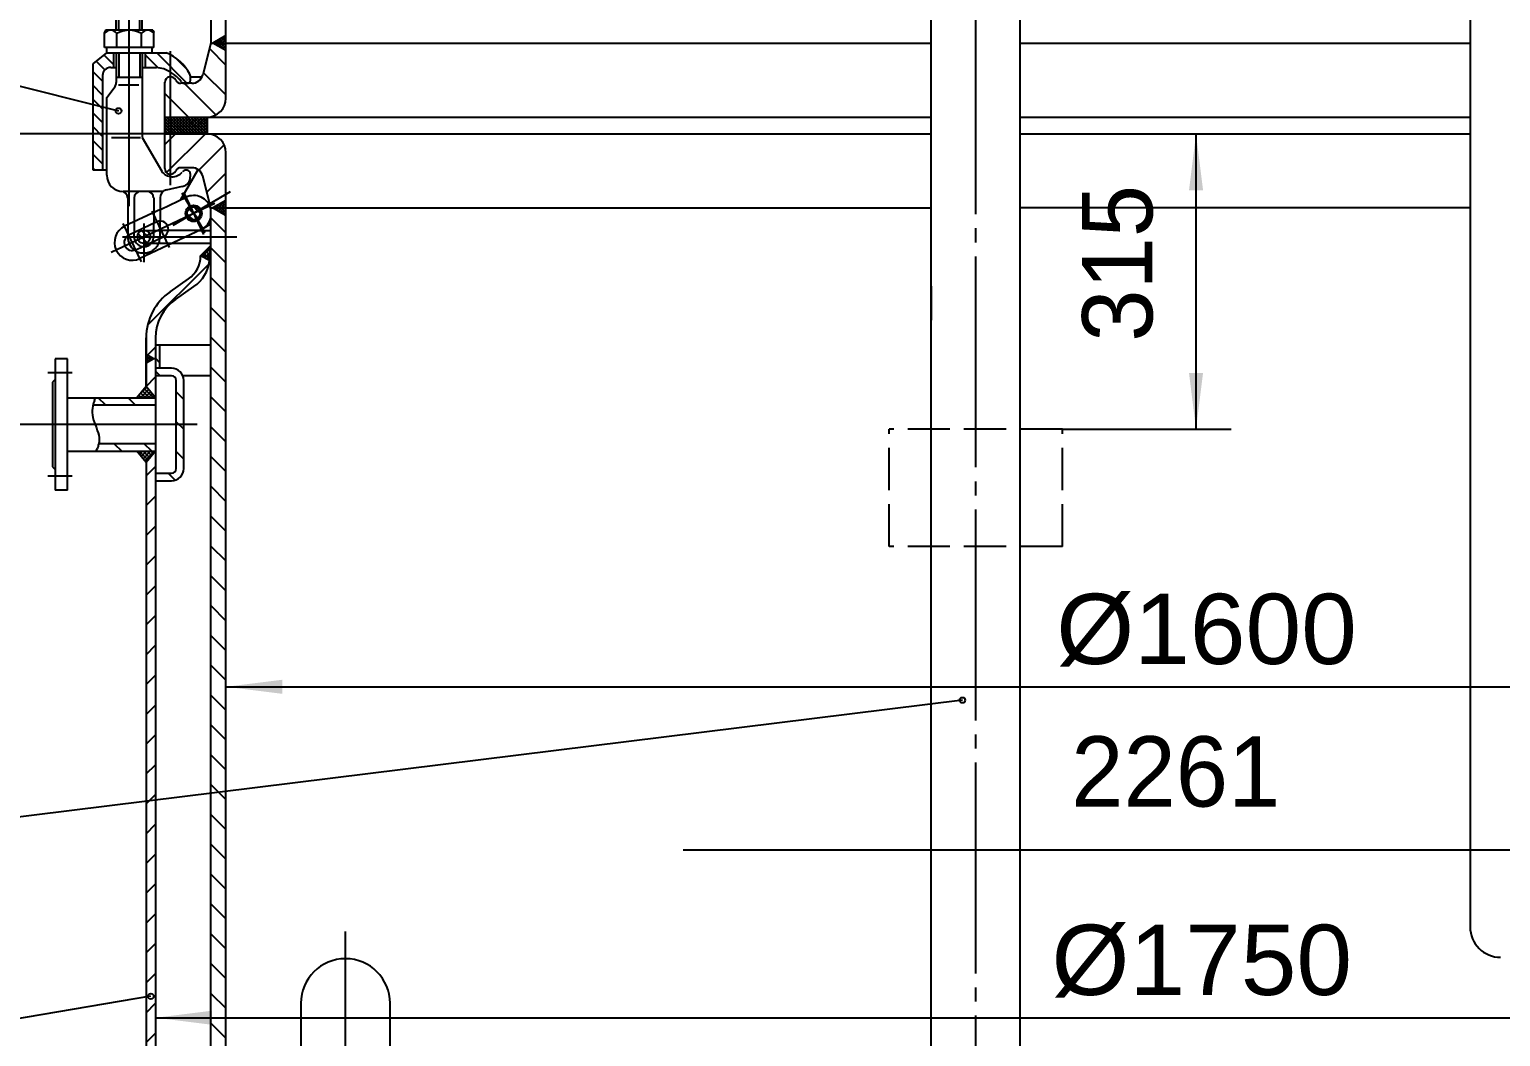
# Model space of a CAD drawing. Extents: x -10 to 10142, y -198 to 739.
# Drawn here: x 9642.5 to 9747.1, y 459.9 to 531.5 of the extents above; entities that cross this region are included whole.
import ezdxf

# ---------------------------------------------------------------- set-up
doc = ezdxf.new("R2010")
doc.units = 0
doc.linetypes.add('DASHDOT', pattern=[18, 15, -1, 1, -1])
doc.linetypes.add('DASHED', pattern=[4, 3, -1])
doc.layers.get('0').update_dxf_attribs({"color": 8, "linetype": 'CONTINUOUS'})
for name, color, linetype in [('1', 8, 'CONTINUOUS'), ('2', 94, 'DASHDOT'), ('3', 2, 'DASHED'), ('85', 7, 'CONTINUOUS')]:
    doc.layers.add(name, color=color, linetype=linetype)
doc.styles.add('STYLE1', font='cadt_en.shx', dxfattribs={"bigfont": 'cadt_hz.shx'})
doc.styles.add('STYLE543', font='cadt_en.shx', dxfattribs={"width": 1.065085, "bigfont": 'cadt_hz.shx'})
doc.styles.add('STYLE544', font='cadt_en.shx', dxfattribs={"width": 1.065085, "bigfont": 'cadt_hz.shx'})

# ---------------------------------------------------------------- blocks, each defined once
blk = doc.blocks.new('*U31')
for p, q in [((6710.41, 530.15), (6711.58, 528.98)), ((6709.97, 528.46), (6711.58, 526.86)), ((6708.63, 527.68), (6710.87, 525.44)), ((6707.24, 526.95), (6708.91, 525.28, 1))]:
    blk.add_line(p, q)
blk = doc.blocks.new('*U45')
at = {"layer": '2'}
for p, q in [((6705.39, 505.49), (6705.57, 505.32)), ((6705.41, 505.52), (6705.95, 506.06)), ((6705.49, 505.32), (6706.08, 505.9)), ((6705.52, 505.65), (6705.85, 505.32)), ((6705.65, 505.8), (6706.13, 505.32)), ((6706.42, 505.32), (6705.78, 505.95)), ((6705.78, 505.32), (6706.21, 505.75)), ((6705.93, 506.09), (6705.91, 506.11)), ((6706.06, 505.32), (6706.34, 505.6)), ((6706.34, 505.32), (6706.47, 505.44)), ((6705.26, 505.34), (6705.29, 505.32)), ((6705.3, 501.45), (6705.37, 501.52)), ((6705.41, 501.52), (6706.04, 500.88)), ((6705.43, 501.29), (6705.65, 501.52)), ((6705.56, 501.14), (6705.93, 501.52)), ((6705.69, 501.52), (6706.17, 501.04)), ((6705.69, 500.98), (6706.22, 501.52)), ((6705.82, 500.83), (6706.5, 501.52)), ((6706.3, 501.19), (6705.97, 501.52)), ((6706.26, 501.52), (6706.43, 501.34)), ((6706.54, 501.52), (6706.56, 501.5)), ((6705.85, 500.79), (6705.91, 500.73, 1))]:
    blk.add_line(p, q, dxfattribs=at)
blk = doc.blocks.new('*U46')
at = {"layer": '2'}
blk.add_line((6706.58, 508.13), (6706.84, 507.86, 1), dxfattribs=at)
blk = doc.blocks.new('*U47')
at = {"layer": '1'}
for p, q in [((6705.91, 508.19), (6706.04, 508.32, 1)), ((6705.91, 508.29), (6706.24, 507.96)), ((6705.91, 507.97), (6706.17, 508.24)), ((6705.91, 508.08), (6706.1, 507.89)), ((6705.97, 507.81), (6705.91, 507.87)), ((6705.94, 507.79), (6706.31, 508.16)), ((6706.17, 508.24), (6706.37, 508.04)), ((6706.44, 508.08), (6706.44, 508.08))]:
    blk.add_line(p, q, dxfattribs=at)
blk = doc.blocks.new('*U48')
at = {"layer": '1'}
for p, q in [((6706.58, 507.2), (6706.89, 506.88)), ((6708.04, 505.73), (6708.58, 505.2, 1)), ((6708.04, 503.61), (6708.58, 503.08)), ((6708.04, 501.49), (6708.58, 500.96)), ((6707.46, 499.95), (6707.96, 499.45))]:
    blk.add_line(p, q, dxfattribs=at)
blk = doc.blocks.new('*U49')
at = {"layer": '1'}
for p, q in [((6709.88, 515.36), (6710.51, 515.99)), ((6710.26, 515.9), (6710.51, 515.65)), ((6710.4, 516.04), (6710.51, 515.93)), ((6709.83, 515.47), (6710.02, 515.29, 1)), ((6709.98, 515.62), (6710.51, 515.08)), ((6710.07, 515.26), (6710.51, 515.71)), ((6710.12, 515.76), (6710.51, 515.37)), ((6710.25, 515.17), (6710.51, 515.42)), ((6710.45, 515.08), (6710.51, 515.14))]:
    blk.add_line(p, q, dxfattribs=at)
blk = doc.blocks.new('*U50')
at = {"layer": '1'}
for p, q in [((6707.24, 523.33), (6708, 524.08, 1)), ((6707.36, 521.33), (6710.12, 524.08)), ((6709.66, 521.5), (6711.46, 523.3)), ((6710.22, 519.94), (6711.58, 521.3))]:
    blk.add_line(p, q, dxfattribs=at)
blk = doc.blocks.new('*U51')
at = {"layer": '1'}
for p, q in [((6710.75, 518.75), (6711.04, 519.05)), ((6710.88, 518.68), (6711.54, 519.34)), ((6711.02, 518.6), (6711.58, 519.16)), ((6711.05, 519.05), (6711.58, 518.53)), ((6711.19, 519.13), (6711.58, 518.75)), ((6711.32, 519.21), (6711.58, 518.96)), ((6711.46, 519.29), (6711.58, 519.17)), ((6710.65, 518.82), (6710.68, 518.79, 1)), ((6710.79, 518.9), (6711.18, 518.51)), ((6710.92, 518.98), (6711.58, 518.32)), ((6711.15, 518.52), (6711.58, 518.94)), ((6711.29, 518.44), (6711.58, 518.73)), ((6711.42, 518.37), (6711.58, 518.52)), ((6711.56, 518.29), (6711.58, 518.31))]:
    blk.add_line(p, q, dxfattribs=at)
blk = doc.blocks.new('*U52')
for p, q in [((6768.08, 512.84), (6768.08, 514.84)), ((6761.74, 513.26), (6761.74, 510.84, 1))]:
    blk.add_line(p, q)
blk = doc.blocks.new('*D53')
for p, q in [((6780.58, 503.08), (6780.58, 524.08)), ((6771.08, 503.08), (6783.08, 503.08))]:
    blk.add_line(p, q)
for points in [[(6780.58, 524.08), (6781.08, 520.08), (6780.08, 520.08)], [(6780.58, 503.08), (6780.08, 507.08), (6781.08, 507.08)]]:
    blk.add_solid(points)
at = {"style": 'STYLE1'}
blk.add_text('315', height=5, rotation=90, dxfattribs=at).set_placement((6777.48, 509.3))
blk = doc.blocks.new('*U54')
at = {"layer": '1'}
for p, q in [((6707.24, 524.13), (6708.39, 525.28)), ((6707.24, 524.34), (6708.18, 525.28)), ((6707.24, 524.56), (6707.97, 525.28)), ((6707.24, 524.77), (6707.76, 525.28)), ((6707.24, 524.98), (6707.54, 525.28)), ((6707.24, 525.19), (6707.33, 525.28)), ((6707.24, 525.18), (6708.34, 524.08)), ((6707.24, 524.96), (6708.12, 524.08)), ((6707.24, 524.75), (6707.91, 524.08)), ((6707.24, 524.54), (6707.7, 524.08)), ((6707.24, 524.33), (6707.49, 524.08)), ((6707.35, 525.28), (6708.55, 524.08)), ((6707.4, 524.08), (6708.6, 525.28)), ((6707.56, 525.28), (6708.76, 524.08)), ((6707.62, 524.08), (6708.82, 525.28)), ((6707.77, 525.28), (6708.97, 524.08)), ((6707.83, 524.08), (6709.03, 525.28)), ((6707.98, 525.28), (6709.18, 524.08)), ((6708.04, 524.08), (6709.24, 525.28)), ((6708.2, 525.28), (6709.4, 524.08)), ((6708.25, 524.08), (6709.45, 525.28)), ((6708.41, 525.28), (6709.61, 524.08)), ((6708.46, 524.08), (6709.66, 525.28)), ((6708.62, 525.28), (6709.82, 524.08)), ((6708.68, 524.08), (6709.88, 525.28)), ((6708.83, 525.28), (6710.03, 524.08)), ((6708.89, 524.08), (6710.09, 525.28)), ((6709.05, 525.28), (6710.24, 524.09)), ((6709.1, 524.08), (6710.24, 525.22)), ((6709.26, 525.28), (6710.24, 524.3)), ((6709.31, 524.08), (6710.24, 525.01)), ((6709.47, 525.28), (6710.24, 524.51)), ((6709.53, 524.08), (6710.24, 524.8)), ((6709.68, 525.28), (6710.24, 524.72)), ((6709.74, 524.08), (6710.24, 524.59)), ((6709.89, 525.28), (6710.24, 524.93)), ((6709.95, 524.08), (6710.24, 524.37)), ((6710.11, 525.28), (6710.24, 525.15)), ((6707.24, 524.12), (6707.28, 524.08, 1)), ((6710.16, 524.08), (6710.24, 524.16))]:
    blk.add_line(p, q, dxfattribs=at)
blk = doc.blocks.new('*U58')
at = {"layer": '1'}
for p, q in [((6710.67, 530.53), (6710.75, 530.61)), ((6710.97, 530.36), (6710.73, 530.6, 1)), ((6710.81, 530.45), (6711.26, 530.9)), ((6710.86, 530.68), (6711.47, 530.07)), ((6710.94, 530.38), (6711.58, 531.01)), ((6711, 530.75), (6711.58, 530.18)), ((6711.08, 530.3), (6711.58, 530.8)), ((6711.13, 530.83), (6711.58, 530.39)), ((6711.21, 530.22), (6711.58, 530.59)), ((6711.27, 530.91), (6711.58, 530.6)), ((6711.4, 530.99), (6711.58, 530.81)), ((6711.54, 531.06), (6711.58, 531.03)), ((6711.34, 530.14), (6711.58, 530.37)), ((6711.48, 530.07), (6711.58, 530.16))]:
    blk.add_line(p, q, dxfattribs=at)
blk = doc.blocks.new('*U59')
for p, q in [((6702.08, 504.57), (6702.07, 504.42)), ((6702.07, 504.42), (6702.07, 504.26)), ((6702.1, 504.71), (6702.08, 504.57)), ((6702.13, 504.83), (6702.1, 504.71)), ((6702.17, 504.95), (6702.13, 504.83)), ((6702.2, 505.04), (6702.17, 504.95)), ((6702.23, 505.12), (6702.2, 505.04, 1)), ((6702.23, 505.12), (6702.3, 505.32)), ((6702.07, 504.26), (6702.08, 504.09)), ((6702.08, 504.09), (6702.12, 503.91)), ((6702.12, 503.91), (6702.17, 503.73)), ((6702.17, 503.73), (6702.23, 503.54)), ((6702.23, 503.54), (6702.3, 503.36)), ((6702.3, 503.36), (6702.37, 503.17)), ((6702.37, 503.17), (6702.43, 502.99)), ((6702.43, 502.99), (6702.49, 502.82)), ((6702.49, 502.82), (6702.53, 502.65)), ((6702.53, 502.65), (6702.55, 502.49)), ((6702.55, 502.49), (6702.55, 502.33)), ((6702.55, 502.33), (6702.55, 502.19)), ((6702.36, 501.52), (6702.42, 501.69)), ((6702.45, 501.76), (6702.42, 501.69)), ((6702.48, 501.85), (6702.45, 501.76)), ((6702.5, 501.95), (6702.48, 501.85)), ((6702.53, 502.07), (6702.5, 501.95)), ((6702.55, 502.19), (6702.53, 502.07))]:
    blk.add_line(p, q)
blk = doc.blocks.new('*U60')
for p, q in [((6703.03, 504.78), (6702.5, 505.31)), ((6704.62, 505.32), (6705.15, 504.78)), ((6703.64, 502.05), (6704.17, 501.52, 1)), ((6706.3, 501.52), (6705.76, 502.05))]:
    blk.add_line(p, q)
blk = doc.blocks.new('*U85')
at = {"layer": '2'}
for p, q in [((6809.74, 438.37), (6809.74, 467.89)), ((6720.08, 438.37), (6720.08, 467.36))]:
    blk.add_line(p, q, dxfattribs=at)
for centre, radius, start, end in [((6736.91, 438.37), 16.83, 180, 244.6607), ((6792.91, 438.37), 16.83, 295.3393, 360), ((6764.87, 497.42), 82.17, 244.6607, 270.027), ((6764.95, 497.42), 82.17, 269.973, 295.3393)]:
    blk.add_arc(centre, radius, start, end, dxfattribs=at)
at = {"layer": '85'}
for p, q in [((6761.74, 421.66), (6761.74, 516.3, 6.28)), ((6768.08, 421.66), (6768.08, 516.53)), ((6716.91, 462.25), (6716.91, 438.39)), ((6723.24, 462.25), (6723.24, 438.37, 6.28)), ((6806.58, 462.25), (6806.58, 438.37)), ((6812.91, 462.25), (6812.91, 438.39, 6.28))]:
    blk.add_line(p, q, dxfattribs=at)
for centre, radius, start, end in [((6720.08, 462.25), 3.17, 0, 180), ((6809.74, 462.25), 3.17, 0, 180), ((6736.91, 438.39), 20, 180, 244.6231), ((6736.91, 438.39), 20, 180, 244.6231), ((6736.91, 438.37), 13.67, 180, 244.6607), ((6792.91, 438.37), 13.67, 295.3393, 360), ((6792.91, 438.39), 20, 295.3769, 360), ((6792.91, 438.39), 20, 295.3769, 360), ((6764.87, 497.42), 79, 244.6607, 265.3752), ((6764.95, 497.42), 79, 274.6248, 295.3393), ((6758.74, 421.66), 3, 265.3752, 360), ((6771.08, 421.66), 3, 180, 274.6248), ((6764.91, 497.42), 85.33, 244.6231, 270), ((6764.91, 497.42), 85.33, 270, 295.3769)]:
    blk.add_arc(centre, radius, start, end, dxfattribs=at)
blk = doc.blocks.new('*D96')
for p, q in [((6707.24, 524.08), (6685.91, 524.08)), ((6688.41, 503.42), (6688.41, 524.08)), ((6694.51, 503.42), (6685.91, 503.42))]:
    blk.add_line(p, q)
for points in [[(6688.41, 524.08), (6688.91, 520.08), (6687.91, 520.08)], [(6688.41, 503.42), (6687.91, 507.42), (6688.91, 507.42)]]:
    blk.add_solid(points)
at = {"style": 'STYLE1'}
blk.add_text('310', height=5, rotation=90, dxfattribs=at).set_placement((6685.32, 511.2))
blk = doc.blocks.new('*U97')
for p, q in [((6703.95, 531.46), (6703.95, 532.76)), ((6705.45, 531.46), (6705.45, 532.76)), ((6703.58, 529.02), (6702.9, 529.7, 6.28)), ((6703.95, 529.85), (6703.95, 528.11)), ((6705.45, 529.85), (6705.45, 528.11)), ((6706.73, 528.8), (6705.83, 529.71)), ((6706.66, 529.85), (6708.83, 527.68)), ((6702.81, 527.83), (6702.11, 528.52)), ((6702.97, 528.64), (6702.35, 529.26, 1)), ((6702.81, 526.85), (6702.11, 527.54)), ((6702.81, 525.87), (6702.11, 526.56)), ((6702.81, 524.89), (6702.11, 525.58)), ((6702.81, 523.91), (6702.11, 524.6)), ((6702.81, 522.93), (6702.11, 523.62)), ((6702.81, 521.95), (6702.11, 522.64)), ((6702.25, 521.53), (6702.11, 521.66)), ((6708.94, 518.27), (6708.82, 518.38)), ((6708.96, 518.24), (6708.94, 518.27)), ((6709.27, 518.42), (6708.95, 518.75)), ((6709.24, 517.97), (6708.96, 518.24)), ((6709.3, 518.4), (6709.27, 518.42)), ((6709.27, 518.42), (6709.27, 518.42)), ((6709.58, 518.6), (6709.29, 518.89, 6.28)), ((6709.6, 518.1), (6709.31, 518.39)), ((6709.6, 518.58), (6709.58, 518.6)), ((6709.75, 518.44), (6709.6, 518.58)), ((6705.55, 516.76), (6705.34, 516.97)), ((6705.74, 517.06), (6705.6, 517.2)), ((6705.95, 516.85), (6705.74, 517.06)), ((6705.61, 516.7), (6705.55, 516.76)), ((6705.74, 516.57), (6705.61, 516.7)), ((6705.96, 516.35), (6705.74, 516.57)), ((6706.04, 516.76), (6705.95, 516.85)), ((6706.18, 516.62), (6706.04, 516.76))]:
    blk.add_line(p, q)
at = {"layer": '2'}
for p, q in [((6704.7, 518.95), (6704.7, 533.48)), ((6708.8, 528.69), (6707.99, 529.5)), ((6710.79, 519.14), (6703.42, 515.66)), ((6711.89, 519.96), (6707.81, 517.57)), ((6708.43, 519.89), (6710.07, 517.08)), ((6708.57, 519.94), (6709.99, 516.94)), ((6706.3, 518.6), (6707.53, 516)), ((6705.57, 514.98), (6704.28, 517.71)), ((6705.74, 517.71), (6705.74, 514.97)), ((6704.23, 516.76), (6712.35, 516.76))]:
    blk.add_line(p, q, dxfattribs=at)
at = {"layer": '3'}
for p, q in [((6706.44, 518.49), (6706.44, 517.72)), ((6706.9, 518.71), (6706.9, 517.89, 6.28)), ((6704.59, 517.62), (6704.59, 516.84)), ((6705.05, 517.83), (6705.05, 517.07)), ((6706.44, 517.22), (6706.9, 517.22)), ((6709.67, 517.22), (6707.48, 517.22)), ((6707.73, 516.29), (6706.11, 516.29))]:
    blk.add_line(p, q, dxfattribs=at)
for radius, start, end in [(1.15, 234.7551, 355.3994), (0.693, 261.4502, 329.1311)]:
    blk.add_arc((6705.74, 516.76), radius, start, end, dxfattribs=at)
at = {"layer": '85'}
for p, q in [((6703.95, 532.76), (6703.78, 532.59)), ((6705.45, 532.76), (6703.95, 532.76, 6.28)), ((6705.45, 532.76), (6705.63, 532.59)), ((6703.78, 531.46), (6703.78, 532.59)), ((6705.63, 532.59), (6703.78, 532.59)), ((6705.63, 531.46), (6705.63, 532.59)), ((6703.02, 531.46), (6702.94, 531.29)), ((6702.94, 530.23), (6702.94, 531.29)), ((6706.38, 531.46), (6703.02, 531.46)), ((6703.82, 530.23), (6703.82, 531.23)), ((6705.58, 530.23), (6705.58, 531.23)), ((6706.38, 531.46), (6706.46, 531.29, 6.28)), ((6706.46, 530.23), (6706.46, 531.29)), ((6703.09, 529.85), (6702.11, 529.07)), ((6706.46, 530.23), (6702.94, 530.23)), ((6703.09, 529.85), (6707.34, 529.85)), ((6703.11, 529.85), (6703.11, 530.23)), ((6703.58, 529.85), (6703.58, 528.81)), ((6703.78, 529.85), (6703.78, 527.73, 6.28)), ((6705.63, 529.85), (6705.63, 523.82)), ((6705.83, 529.85), (6705.83, 528.81)), ((6706.3, 530.23), (6706.3, 529.85)), ((6702.11, 529.07), (6702.11, 521.53)), ((6703.38, 528.81), (6703.78, 528.81)), ((6705.63, 528.81), (6706.63, 528.81)), ((6702.81, 528.24), (6702.81, 521.53)), ((6703.1, 526.67), (6703.69, 527.45)), ((6703.78, 528.11), (6705.63, 528.11)), ((6703.94, 527.57), (6705.38, 527.57)), ((6708.82, 527.68), (6708.62, 527.68, 6.28)), ((6709.06, 527.91), (6709.06, 528.2, 6.28)), ((6703.1, 521.14), (6703.1, 526.67)), ((6705.51, 523.8), (6703.43, 523.8)), ((6705.63, 523.82), (6707.01, 521.43)), ((6702.11, 521.53), (6703.1, 521.53, 6.28)), ((6707.01, 521.43), (6707.01, 521.43)), ((6708.38, 519.41), (6709.6, 521.55)), ((6708.81, 521.51), (6708.75, 521.51)), ((6709.04, 521.28), (6709.04, 521.03)), ((6707.35, 520.1), (6708.5, 520.36, 6.28)), ((6707.11, 519.99), (6704.26, 519.99)), ((6704.59, 519.53), (6704.59, 517.62)), ((6705.05, 519.53), (6705.05, 517.83)), ((6706.44, 519.53), (6706.44, 518.49)), ((6706.9, 519.54), (6706.9, 518.71, 6.28)), ((6706.96, 518.74), (6708.74, 519.58)), ((6706.96, 518.74), (6704.37, 517.52, 6.28)), ((6706.66, 517.83), (6704.67, 516.89)), ((6705.05, 516.76), (6705.05, 517.05, 6.28)), ((6709.83, 517.28), (6705.46, 515.22, 6.28)), ((6705.74, 517.22), (6706.44, 517.22)), ((6706.44, 516.76), (6706.44, 517.72)), ((6706.9, 516.76), (6706.9, 517.89, 6.28)), ((6707.48, 517.22), (6706.9, 517.22)), ((6709.67, 517.22), (6710.51, 517.22)), ((6710.51, 517.68), (6709.93, 517.33)), ((6704.59, 516.76), (6704.59, 516.84)), ((6705.16, 515.85), (6707.16, 516.79, 6.28)), ((6705.74, 516.29), (6706.11, 516.29)), ((6710.51, 516.29), (6707.73, 516.29))]:
    blk.add_line(p, q, dxfattribs=at)
for centre, radius in [((6709.28, 518.43), 0.577), ((6709.28, 518.43), 0.577), ((6709.28, 518.43), 0.462), ((6705.74, 516.76), 0.462)]:
    blk.add_circle(centre, radius, dxfattribs=at)
for centre, radius, start, end in [((6703.38, 530.93), 0.535, 34.6147, 145.3853), ((6704.7, 529.67), 1.79, 60.5915, 119.4085), ((6706.02, 530.93), 0.535, 34.6147, 145.3853), ((6706.12, 526.82), 3.27, 27.4729, 68.1528), ((6703.38, 528.24), 0.577, 90, 180), ((6706.35, 526.25), 2.58, 36.3708, 83.8093), ((6703.32, 527.73), 0.462, 323.2627, 360), ((6708.62, 527.91), 0.231, 216.3112, 270), ((6708.82, 527.91), 0.231, 270, 360), ((6708.82, 528.21), 0.231, 357.5909, 390.9166), ((6704.26, 521.14), 1.15, 180, 270), ((6707.76, 521.96), 0.924, 215.6285, 320.6604), ((6708.75, 521.16), 0.346, 90, 140.7625), ((6708.81, 521.28), 0.231, 0, 90), ((6707.47, 519.54), 0.577, 102.4677, 180), ((6708.35, 521.03), 0.693, 282.4677, 360), ((6704.13, 519.53), 0.462, 0, 90), ((6705.51, 519.53), 0.462, 90, 180), ((6705.97, 519.53), 0.462, 0, 90), ((6709.28, 518.43), 1.27, 15.2942, 115.2906), ((6709.28, 518.43), 1.27, 295.2906, 345.1716), ((6704.92, 516.37), 1.27, 115.2906, 295.2906), ((6706.91, 517.31), 0.577, 295.2906, 475.2906), ((6704.92, 516.37), 0.577, 115.2906, 295.2906), ((6705.74, 516.76), 1.15, 180, 234.7551), ((6705.74, 516.76), 0.693, 180, 261.4502), ((6705.74, 516.76), 0.693, 329.1311, 360), ((6705.74, 516.76), 1.15, 355.3994, 360)]:
    blk.add_arc(centre, radius, start, end, dxfattribs=at)
blk = doc.blocks.new('*D100')
for p, q in [((6706.62, 524.08), (6675.34, 524.08)), ((6677.84, 450.75), (6677.84, 524.08)), ((6695.28, 450.75), (6675.34, 450.75))]:
    blk.add_line(p, q)
for points in [[(6677.84, 524.08), (6678.34, 520.08), (6677.34, 520.08)], [(6677.84, 450.75), (6677.34, 454.75), (6678.34, 454.75)]]:
    blk.add_solid(points)
at = {"style": 'STYLE1'}
blk.add_text('1100', height=5, rotation=90, dxfattribs=at).set_placement((6674.74, 479.29))
blk = doc.blocks.new('*U109')
at = {"layer": '1'}
for p, q in [((6711.58, 476.74), (6710.51, 477.8)), ((6710.51, 475.68), (6711.58, 474.62)), ((6710.51, 473.56), (6711.58, 472.49)), ((6711.58, 470.37), (6710.51, 471.44)), ((6710.51, 469.32), (6711.58, 468.25)), ((6711.58, 466.13), (6710.51, 467.2)), ((6710.51, 465.08), (6711.58, 464.01)), ((6710.51, 462.95), (6711.58, 461.89)), ((6711.58, 459.77), (6710.51, 460.83)), ((6710.51, 458.71), (6711.58, 457.64)), ((6711.58, 455.52), (6710.51, 456.59)), ((6710.51, 454.47), (6711.58, 453.4)), ((6710.51, 452.35), (6711.58, 451.28)), ((6711.58, 449.16), (6710.51, 450.23)), ((6710.51, 448.1), (6711.58, 447.04)), ((6711.58, 444.92), (6710.51, 445.98)), ((6710.51, 443.86), (6711.58, 442.8)), ((6710.51, 441.74), (6711.58, 440.67)), ((6711.58, 438.55), (6710.51, 439.62)), ((6710.51, 437.5), (6711.58, 436.43)), ((6711.58, 434.31), (6710.51, 435.38)), ((6710.51, 433.26), (6710.99, 432.77, 1))]:
    blk.add_line(p, q, dxfattribs=at)
blk = doc.blocks.new('*U110')
at = {"layer": '1'}
for p, q in [((6710.51, 518.11), (6711.58, 517.04)), ((6710.51, 515.99), (6711.58, 514.92)), ((6710.51, 513.87), (6711.58, 512.8)), ((6710.51, 511.74), (6711.58, 510.68)), ((6710.51, 509.62), (6711.58, 508.56)), ((6710.51, 507.5), (6711.58, 506.43)), ((6710.51, 505.38), (6711.58, 504.31)), ((6710.51, 503.26), (6711.58, 502.19)), ((6710.51, 501.14), (6711.58, 500.07)), ((6710.51, 499.02), (6711.58, 497.95)), ((6710.51, 496.89), (6711.58, 495.83)), ((6710.51, 494.77), (6711.58, 493.71)), ((6710.51, 492.65), (6711.58, 491.59)), ((6710.51, 490.53), (6711.58, 489.46)), ((6710.51, 488.41), (6711.58, 487.34)), ((6710.51, 486.29), (6711.58, 485.22)), ((6710.51, 484.17), (6711.58, 483.1)), ((6710.51, 482.05), (6711.58, 480.98)), ((6710.51, 479.92), (6711.58, 478.86, 1))]:
    blk.add_line(p, q, dxfattribs=at)
blk = doc.blocks.new('*U111')
at = {"layer": '1'}
for p, q in [((6706.01, 510.48), (6710.38, 514.85)), ((6706, 508.34), (6706.58, 508.92)), ((6705.91, 506.13), (6706.58, 506.8, 1))]:
    blk.add_line(p, q, dxfattribs=at)
blk = doc.blocks.new('*U112')
at = {"layer": '1'}
for p, q in [((6705.91, 499.77), (6706.58, 500.43)), ((6705.91, 497.65), (6706.58, 498.31)), ((6705.91, 495.53), (6706.58, 496.19)), ((6705.91, 493.4), (6706.58, 494.07)), ((6705.91, 491.28), (6706.58, 491.95)), ((6705.91, 489.16), (6706.58, 489.83)), ((6705.91, 487.04), (6706.58, 487.71)), ((6705.91, 484.92), (6706.58, 485.59)), ((6705.91, 482.8), (6706.58, 483.46)), ((6705.91, 480.68), (6706.58, 481.34)), ((6705.91, 478.56), (6706.58, 479.22, 1))]:
    blk.add_line(p, q, dxfattribs=at)
blk = doc.blocks.new('*U120')
for p, q in [((6705.91, 476.43), (6706.58, 477.1)), ((6705.91, 474.31), (6706.58, 474.98)), ((6705.91, 472.19), (6706.58, 472.86)), ((6705.91, 470.07), (6706.58, 470.74)), ((6705.91, 467.95), (6706.58, 468.62)), ((6705.91, 465.83), (6706.58, 466.49)), ((6705.91, 463.71), (6706.58, 464.37)), ((6705.91, 461.58), (6706.58, 462.25)), ((6705.91, 459.46), (6706.58, 460.13)), ((6705.91, 457.34), (6706.58, 458.01)), ((6705.91, 455.22), (6706.58, 455.89)), ((6706.09, 453.28), (6706.58, 453.77, 1))]:
    blk.add_line(p, q)
blk = doc.blocks.new('*D122')
blk.add_line((6706.58, 461.22), (6823.24, 461.22))
blk.add_solid([(6706.58, 461.22), (6710.58, 461.72), (6710.58, 460.72)])
at = {"insert": (6770.3, 462.65), "char_height": 5, "attachment_point": 7, "style": 'STYLE543'}
blk.add_mtext('%%c1750', dxfattribs=at)
blk = doc.blocks.new('*D124')
for p, q in [((6868.8, 524.08), (6823.2, 524.08, 1)), ((6866.3, 403.42), (6866.3, 524.08)), ((6784.1, 403.42), (6868.8, 403.42))]:
    blk.add_line(p, q)
for points in [[(6866.3, 524.08), (6866.8, 520.08), (6865.8, 520.08)], [(6866.3, 403.42), (6865.8, 407.42), (6866.8, 407.42)]]:
    blk.add_solid(points)
at = {"style": 'STYLE1'}
blk.add_text('1810', height=5, rotation=90, dxfattribs=at).set_placement((6863.2, 456.08))
blk = doc.blocks.new('*D125')
blk.add_line((6711.58, 484.76), (6818.24, 484.76))
blk.add_solid([(6711.58, 484.76), (6715.58, 485.26), (6715.58, 484.26)])
at = {"insert": (6770.64, 486.19), "char_height": 5, "attachment_point": 7, "style": 'STYLE544'}
blk.add_mtext('%%c1600', dxfattribs=at)
blk = doc.blocks.new('*D138')
for p, q in [((6840.58, 475.84), (6840.58, 468.31)), ((6840.58, 473.14), (6744.1, 473.14))]:
    blk.add_line(p, q)
blk.add_solid([(6840.58, 473.14), (6834.58, 472.39), (6834.58, 473.89)])
at = {"style": 'STYLE1'}
blk.add_text('2261', height=5, dxfattribs=at).set_placement((6771.7, 476.24))

msp = doc.modelspace()

# ---------------------------------------------------------------- linework, layer by layer
at = {"color": 7}
for p, q in [((9588.47002, 540.90151), (9648.84678, 525.72084)), ((9708.86736, 483.80691), (9588.47002, 468.88618, 1)), ((9588.47002, 452.08673), (9651.13139, 462.7696))]:
    msp.add_line(p, q, dxfattribs=at)
for centre in [(9648.84678, 525.72084), (9708.86736, 483.80691), (9651.14167, 462.74202)]:
    msp.add_circle(centre, 0.2, dxfattribs=at)
at = {"layer": '1', "color": 7}
for p, q in [((9706.64698, 430.08231), (9706.64698, 565.54898)), ((9712.98028, 421.6631), (9712.98028, 565.54898)), ((9744.98028, 561.36642), (9744.98028, 467.68452, 6.28319)), ((9655.41361, 533.21565), (9655.41361, 530.54898)), ((9656.48028, 526.61565), (9656.48028, 533.21565, 1)), ((9655.41361, 530.54898), (9654.83421, 528.28405)), ((9655.41361, 530.54898), (9706.64698, 530.54898)), ((9656.48028, 531.08784), (9655.54695, 530.54898)), ((9656.48028, 530.01012), (9655.54695, 530.54898)), ((9712.98028, 530.54898), (9744.98028, 530.54898)), ((9652.14695, 521.61565), (9652.14695, 527.7709, 6.28319)), ((9654.05917, 527.68231), (9653.27419, 527.68231)), ((9653.7001, 527.52058), (9653.70227, 527.52057)), ((9653.9603, 528.14898), (9654.78642, 528.14898, 1)), ((9652.14695, 525.28231), (9706.64695, 525.28231)), ((9655.14695, 525.28231), (9655.14695, 524.08231)), ((9712.98028, 525.28231), (9744.98028, 525.28231)), ((9652.14695, 524.08231), (9706.64695, 524.08231)), ((9712.98028, 524.08231), (9744.98028, 524.08231, 1)), ((9656.48028, 429.95932), (9656.48028, 522.74898, 6.28319)), ((9654.05917, 521.68231), (9653.27419, 521.68231)), ((9655.41361, 518.81565), (9654.83421, 521.08058)), ((9656.48028, 519.35451), (9655.54695, 518.81565)), ((9655.41361, 429.95936), (9655.41361, 518.81565)), ((9655.41361, 518.81565), (9706.64698, 518.81565)), ((9656.48028, 518.27679), (9655.54695, 518.81565, 6.28319)), ((9744.98028, 518.81565), (9712.98025, 518.81565)), ((9654.68028, 515.41565), (9655.41361, 516.14898, 6.28319)), ((9655.32603, 515.08231), (9654.68028, 515.41565)), ((9654.68028, 515.41565), (9655.41361, 515.41565)), ((9655.32603, 515.08231), (9655.41361, 515.08231)), ((9652.51931, 512.86138), (9653.82743, 513.77734)), ((9652.90169, 512.31528), (9654.20982, 513.23124, 1)), ((9651.48028, 509.72098), (9651.48028, 452.12091)), ((9650.81361, 506.11015), (9650.81361, 509.58477)), ((9650.81361, 509.58477), (9650.81361, 506.11015)), ((9651.48028, 509.08231), (9655.41361, 509.08231)), ((9651.74688, 509.08231), (9651.74688, 507.41565)), ((9651.74688, 508.89433), (9651.74688, 507.41565, 6.28319)), ((9644.34695, 508.08231), (9644.34695, 498.74898)), ((9645.21361, 508.08231), (9644.34695, 508.08231)), ((9645.21361, 498.74898), (9645.21361, 508.08231)), ((9651.34695, 508.08231), (9650.81361, 508.39023)), ((9651.47931, 508.08231), (9650.81361, 508.08231)), ((9651.34695, 508.08231), (9650.81361, 507.77439)), ((9644.34695, 506.61565), (9644.14695, 506.41565)), ((9652.61361, 507.41565), (9651.48028, 507.41565)), ((9652.61361, 506.88231), (9651.48028, 506.88231, 6.28319)), ((9652.94695, 500.28231), (9652.94695, 506.54898)), ((9653.4085, 506.89433), (9655.41361, 506.89433)), ((9653.48028, 500.28231), (9653.48028, 506.54898)), ((9644.14695, 506.41565), (9644.14695, 500.41565)), ((9650.81361, 506.11015), (9650.14695, 505.31565, 1)), ((9651.48028, 505.31565), (9650.81361, 506.11015)), ((9645.21361, 505.31565), (9651.48028, 505.31565)), ((9651.48028, 504.78231), (9647.02689, 504.78231)), ((9645.21361, 501.51565), (9651.48028, 501.51565)), ((9651.48028, 502.04898), (9647.43, 502.04898)), ((9650.81361, 500.72114), (9650.14695, 501.51565)), ((9651.48028, 501.51565), (9650.81361, 500.72114)), ((9644.14695, 500.41565), (9644.34695, 500.21565)), ((9650.81361, 500.73651), (9650.81361, 453.28198)), ((9651.48028, 499.94898), (9652.61361, 499.94898, 6.28319)), ((9651.48028, 499.41565), (9652.61361, 499.41565, 6.28319)), ((9645.21361, 498.74898), (9644.34695, 498.74898))]:
    msp.add_line(p, q, dxfattribs=at)
for centre, radius, start, end in [((9652.54695, 527.74898), 0.4, 24.6243184, 180), ((9653.27419, 528.08231), 0.4, 204.6243184, 270), ((9654.05917, 528.48231), 0.8, 270, 345.650668), ((9655.14695, 526.61565), 1.33333, 270, 0), ((9655.14695, 522.74898), 1.33333, 0, 90), ((9652.54695, 521.61565), 0.4, 180, 335.3756816), ((9653.27419, 521.28231), 0.4, 90, 155.3756816), ((9654.05917, 520.88231), 0.8, 14.349332, 90), ((9652.68028, 515.41565), 2, 305, 0), ((9652.68028, 515.41565), 2.66667, 305, 352.8192442), ((9654.81361, 509.58477), 4, 125, 180), ((9654.81361, 509.58477), 3.33333, 125, 180), ((9652.61361, 506.54898), 0.86667, 0, 90), ((9652.61361, 506.54898), 0.33333, 0, 90), ((9652.61361, 500.28231), 0.33333, 270, 0), ((9652.61361, 500.28231), 0.86667, 270, 0), ((9747.14695, 467.68452), 2.16667, 180, 270)]:
    msp.add_arc(centre, radius, start, end, dxfattribs=at)
at = {"layer": '2', "color": 7}
for p, q in [((9709.81361, 392.37177), (9709.81361, 659.57113)), ((9652.54695, 520.44109), (9652.54695, 529.96815, 6.28319)), ((9645.54695, 507.08231), (9643.81361, 507.08231)), ((9645.21361, 503.41565), (9639.41285, 503.41565, 1)), ((9654.42829, 503.41565), (9642.18902, 503.41565)), ((9645.54695, 499.74898), (9643.81361, 499.74898))]:
    msp.add_line(p, q, dxfattribs=at)
at = {"layer": '3', "color": 7}
for p, q in [((9715.98028, 503.08231), (9703.64695, 503.08231)), ((9703.64695, 494.74898), (9703.64695, 503.08231)), ((9715.98028, 494.74898), (9715.98028, 503.08231)), ((9715.98028, 494.74898), (9703.64695, 494.74898, 6.28319))]:
    msp.add_line(p, q, dxfattribs=at)

# ---------------------------------------------------------------- block references
at = {"color": 7}
for name in ['*U97', '*U58', '*U31', '*U54', '*D100', '*D96', '*U50', '*D53', '*D124', '*U51', '*U110', '*U49', '*U85', '*U111', '*U52', '*U47', '*U46', '*U48', '*U45', '*U59', '*U60', '*U112', '*D125', '*D138', '*U109', '*U120', '*D122']:
    msp.add_blockref(name, (2944.90507, 0), dxfattribs=at)

doc.saveas('drawing.dxf')
